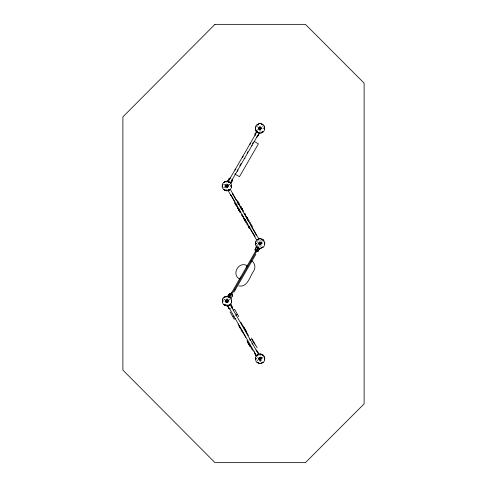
<?xml version="1.0" encoding="UTF-8"?>
<svg xmlns="http://www.w3.org/2000/svg" width="487" height="487" viewBox="0 0 487 487"><rect width="100%" height="100%" fill="white"/><g stroke="black" fill="none" stroke-linecap="round" stroke-linejoin="round"><path stroke-width="0.73" d="M254.835 353.696L254.458 352.418M254.451 352.74L254.768 353.647M233.096 194.922L232.969 193.966L230.528 189.802M232.555 308.216L232.603 307.845M222.34 185.687L222.267 187.258L222.346 184.47L222.255 186.497M222.468 300.716L222.395 302.287L222.419 301.063L223.003 300.893M231.495 301.386L231.575 300.576M255.925 244.206L255.517 243.53L256.004 242.934M264.636 243.835L264.709 242.264L264.63 245.052L264.721 243.025M255.547 243.561L255.535 244.736L255.553 243.549L256.144 243.342M264.672 358.706L264.685 357.531L264.66 358.755L264.508 358.182M231.654 305.891L230.613 303.985M224.306 189.766L225.633 190.606L224.61 190.003L224.726 189.388M257.471 131.648L257.471 132.111L258.323 132.476M262.158 239.975C261.184 239.001 262.95 239.257 262.25 240.134M257.854 362.748L256.497 361.896L258.877 363.357L257.55 362.511M262.225 355.4L262.347 354.749L261.793 354.658M228.981 182.655L229.103 182.004L228.074 181.432L229.401 182.278M224.854 304.418L225.097 305.27L224.945 304.576M257.994 246.866L258.238 247.719L258.086 247.025M232.354 179.539L232.055 179.082L232.366 180.494L231.124 182.826L232.439 179.94M231.775 294.191C233.188 294.836 231.581 297.861 232.439 295.286M255.413 133.359C254.628 133.548 255.553 136.183 255.103 134.942M255.054 249.721C258.767 243.506 253.368 249.636 255.718 251.006M259.595 248.638C255.736 255.267 261.148 245.74 259.401 248.869M229.639 178.303L227.587 181.347L227.873 180.854M255.34 133.414L255.024 134.357M231.952 307.474C231.398 308.636 232.53 306.366 231.709 305.927M255.45 128.404L255.511 126.815L255.425 128.842M255.511 243.5L255.62 241.948L255.511 243.5L256.162 243.646M256.479 239.738L254.05 235.531L254.001 234.454M246.343 267.643L247.104 265.652C238.892 260.892 231.179 274.242 239.409 278.972L240.876 277.164M253.934 351.377L254.074 351.03M259.595 133.128L259.443 133.475M227.606 181.316L227.806 180.908M232.116 181.073L232.317 180.659M259.443 133.45L259.638 133.042M255.17 249.186L255.444 248.723M259.474 248.82L259.674 248.407M227.752 296.364L229.645 293.649M227.764 184.415L225.944 187.629L227.794 184.421M261.032 241.893L259.212 245.107L261.062 241.899M227.003 301.039L227.892 299.444L226.053 302.628L227.003 301.039L226.041 299.456L227.892 302.664M258.567 244.395L260.143 243.488L260.125 243.043M255.133 133.84L256.454 131.453L258.798 132.957L257.787 132.361M229.091 178.753C227.721 179.727 231.398 177.365 230.028 178.175M228.184 181.663L256.71 132.208M234.984 174.072L235.227 173.646M239.787 165.738L241.041 163.565M247.098 153.058L247.859 151.749M252.467 143.756L253.21 142.466M230.747 182.278L258.901 133.468M257.221 136.183L258.153 135.617L259.547 133.195M228.89 189.546L228.817 190.1L230.217 189.376L229.146 189.967L229.566 189.766M230.923 186.022L231.264 185.437M255.712 244.084L256.052 243.5M258.086 239.975L258.159 239.421M224.945 297.527L225.012 296.973M227.685 296.437L229.45 293.764L230.929 293.679L230.028 293.521M255.425 250.775L255.133 250.306M228.805 297.35L231.453 292.772M228.908 297.429L257.836 247.335A3.89 3.141 17.3 0 1 257.641 247.177M255.827 252.296L256.278 251.517M256.387 251.329L258.396 247.846M229.651 297.861L258.585 247.767L257.836 247.335M232.062 294.434L232.36 294.891M233.912 292.218L255.827 254.275M257.453 251.505L258.463 250.488M232.329 295.993L231.106 298.178M262.158 247.025L261.689 247.347M255.687 359.351L255.766 358.322M260.107 243.5L258.567 242.605M255.785 126.151L256.174 125.53M222.62 183.806L223.003 183.185M263.863 131.198L264.258 130.589M230.698 188.853L231.094 188.244M255.888 241.284L256.272 240.663M222.748 298.835L223.131 298.214M263.966 246.331L264.362 245.722M230.826 303.882L231.222 303.273M255.864 356.551L256.43 355.9M263.942 361.598L264.338 360.989M258.433 135.124L257.763 135.964M237.893 201.655L237.723 200.9L237.199 200.857M258.171 135.593L258.427 135.209M229.091 294.099L228.811 294.58M251.03 261.817L251.438 261.349M244.297 219.381L244.517 220.24L245.302 220.014M247.646 218.645L247.128 217.75M228.707 182.515C229.876 181.931 227.825 181.468 228.89 182.497M224.817 189.546L224.97 190.24L223.259 189.145L224.58 190.027L225 189.528M261.976 239.994L262.67 239.756M258.268 247.006L257.854 247.457L258.901 248.09L257.574 247.244M225.128 304.558L224.738 305.032L224.428 304.576M258.189 250.975L257.83 251.304M261.586 132.214L262.371 132.324L262.73 131.648M225.944 181.347L223.49 182.668L224.891 181.943M224.629 297.094L223.618 297.697L224.641 297.125M229.31 305.026L229.694 304.576M245.058 158.269L244.224 158.494M237.406 171.363L237.839 170.614L237.406 169.866M258.457 124.52L258.055 124.288L256.655 125.013L257.69 124.435L257.915 125.007M262.371 132.324L263.382 131.721L260.929 133.048L262.329 132.361M224.537 182.035L224.744 182.662M227.892 305.733L230.345 304.405L229.304 304.984L229.085 304.412M257.793 354.773L259.187 354.092L256.734 355.413L257.793 354.828M238.849 209.739L238.703 210.281M239.774 210.433C238.533 210.481 239.543 212.295 240.28 211.309M246.653 217.129L246.562 216.24L245.734 216.435M228.415 190.472L229.207 189.979L227.764 190.703M224.671 297.058L226.071 296.376M261.008 363.448L263.461 362.121L262.438 362.693M225.292 181.572L224.142 182.278M225.42 296.601L224.27 297.307M228.543 305.501L229.286 305.045M261.659 363.217L262.81 362.511L262.81 362.048M257.41 239.756L259.212 238.825M262.834 247.244L261.032 248.175M261.72 124.258L263.613 125.238C262.152 124.112 262.578 124.374 262.055 124.842M256.083 130.644L256.759 130.248M257.069 130.072L257.392 129.883M258.098 129.475L259.626 128.592M260.807 127.911L261.574 127.472M262.645 126.851L262.974 126.663M223.588 187.903L223.898 187.726M224.568 187.337L225.682 186.698M228.409 185.127L226.832 186.01L226.851 186.478M228.774 184.914L229.809 184.317M230.674 183.818L230.984 183.636M231.179 186.466L231.441 184.786L231.422 185.985L231.051 185.316M234.74 201.539L235.051 201.362M235.513 203.061L234.825 203.322L234.393 202.708M235.562 203.14C234.192 203.432 235.671 205.216 236.365 203.907M237.431 202.062C238.149 201.094 239.196 202.823 237.966 202.982M236.445 204.035C234.752 204.132 236.055 206.378 236.974 204.96M237.766 203.274C238.66 201.855 240.03 204.09 238.301 204.193M237.053 205.088C235.568 205.045 236.384 207.212 237.309 206.171M238.861 204.047L239.714 204.321L239.391 204.966M237.814 207.529C236.743 208.01 238.338 209.641 238.947 208.375M239.896 206.324C240.84 205.252 241.856 207.657 240.274 207.614M237.93 207.736C236.883 208.211 238.387 209.24 238.831 208.168M240.426 207.249L240.962 206.476M239.409 209.179L238.551 209.909L239.385 210.658M240.736 208.412C241.655 206.951 243.159 209.416 241.369 209.513M239.945 210.098L238.74 210.335M241.266 209.337L242.076 208.406M241.832 209.191L242.55 209.233L242.362 210.11M240.426 211.571C239.373 211.626 240.012 213.269 240.748 212.612M242.301 210.487C243.019 209.52 244.048 211.261 242.83 211.413M242.179 214.603C240.974 214.755 241.984 216.496 242.709 215.528M244.054 213.525C244.626 212.63 245.728 214.012 244.797 214.323M242.788 215.656C241.412 215.954 242.903 217.732 243.591 216.423M244.663 214.578C245.387 213.604 246.392 215.351 245.192 215.498M243.646 217.634L243.457 218.511L244.182 218.56M244.255 218.687C243.19 219.168 244.754 220.501 245.271 219.333M246.063 217.646C246.988 216.216 248.285 218.48 246.599 218.566M247.177 218.937L255.432 232.865M245.655 219.99C243.963 220.075 245.265 222.34 246.185 220.909M247.25 219.065C248.181 218.024 248.991 220.203 247.512 220.148M246.081 221.847C245.022 222.303 246.568 223.691 247.098 222.492M248.163 220.648C248.875 219.68 249.928 221.408 248.699 221.567M247.506 223.837C246.306 223.99 247.311 225.725 248.041 224.757M249.381 222.754C249.947 221.871 251.067 223.229 250.123 223.551M248.516 226.065C247.457 226.534 249.003 227.892 249.533 226.705M250.598 224.86C251.329 223.886 252.327 225.639 251.128 225.785M249.606 226.839C247.907 226.936 249.222 229.182 250.141 227.758M250.933 226.071C251.852 224.647 253.149 226.912 251.462 226.997M251.974 228.135L252.284 227.959M255.992 245.886L256.302 245.704M257.166 245.205L257.842 244.815M261.294 242.824L262.049 242.392M263.077 241.796L263.388 241.619M222.863 300.485L222.906 301.051C222.571 302.457 221.871 300.522 223.016 301.197M225.426 301.946L225.804 301.727M226.193 301.508L226.583 301.276M227.374 300.826L227.764 300.595M228.531 300.156L228.902 299.943M229.608 299.535L229.931 299.347M230.534 299L230.917 298.774M255.979 358.201L255.505 359.248L255.9 359.473M257.142 360.471L257.818 360.088M258.542 359.662L259.705 358.992M261.269 358.091L262.024 357.659M262.724 357.251L263.053 357.062M263.65 356.715L264.039 356.49M227.386 306.086L229.213 308.667M228.665 308.222C227.94 307.127 229.377 309.452 230.15 308.788M233.413 309.988L234.564 309.33L237.309 314.115M234.064 316.215L232.908 316.873L234.229 319.18L235.385 318.522M235.678 315.29L237.412 314.298L238.733 316.605M255.754 355.4L256.314 356.064L255.766 355.394M258.28 354.512L256.406 355.583L227.673 305.379M257.227 136.932L256.515 137.127M250.604 143.233L249.995 143.842L250.081 144.499M262.085 247.579L263.485 246.854L261.032 248.181M262.402 362.705L261.665 362.614M263.997 128.525L264.618 127.886M230.832 186.18L231.422 185.973L230.814 185.876M256.119 358.609L255.492 358.828L255.511 360.003L255.59 357.214L255.486 358.767L256.138 358.913M259.108 123.692L257.714 124.374L259.108 123.686M259.212 238.819L257.787 239.525L258.274 239.975M241.546 208.186L242.045 208.357M257.726 124.422L257.306 124.842L257.982 124.842M230.144 308.77L229.596 308.801M252.15 145.534L251.7 145.534M243.354 156.163L242.605 156.595L242.605 157.459M235.878 169.123L235.13 169.555L235.044 170.207M225.006 186.04L228.701 186.004M225.128 301.069L228.829 301.033M262.055 131.892L262.73 131.892M258.061 355.242L257.386 355.023M262.134 355.242C262.663 354.786 262.268 354.542 263.698 355.638L262.402 354.773M226.875 186.01L226.461 185.797M225.024 186.01L228.707 186.034M228.835 301.063L225.146 301.039M256.673 350.914C258.067 351.632 257.757 351.791 258.993 353.909M226.784 296.273L227.508 296.303L226.784 296.266M255.48 233.711L252.656 228.598M256.698 251.535L257.246 251.548L256.704 251.517M238.776 285.893C247.609 287.841 249.892 276.074 253.764 270.906C255.87 267.716 255.018 263.047 251.846 260.88M255.967 349.97L256.339 350.019M254.652 236.067L255.188 236.165M263.984 128.221L264.581 128.355L264.605 127.131L264.532 128.702L264.094 128.367L264.216 127.661M261.854 124.063L261.245 123.783L262.25 124.374L261.854 123.984M261.951 239.196L261.342 238.916L262.39 239.543L261.951 239.117M256.874 350.963L257.593 351.474M261.318 354.183L262.329 354.773L261.318 354.177M232.202 193.376L233.133 194.727M231.55 195.817L230.783 195.226L228.056 190.435M231.483 195.792L234.369 200.9M257.714 132.361L256.424 131.496M257.836 362.778L258.402 362.876L258.061 362.291M256.083 126.09L256.466 126.316M257.069 126.663L257.392 126.851M258.098 127.253L259.626 128.142M254.05 141.321L258.408 143.835L239.476 176.665L235.118 174.151M228.732 181.98L229.566 182.461M223.588 184.141L223.898 184.317M224.568 184.707L225.682 185.346M255.992 241.114L256.302 241.296M257.166 241.796L257.842 242.185M234.557 289.369L235.306 289.802M222.845 298.665L223.162 298.848M224.026 299.347L224.696 299.736M225.426 300.156L226.583 300.826M257.142 357.062L257.471 357.251M258.542 357.872L258.926 358.091M259.309 358.31L259.705 358.542M229.529 297.307L228.202 296.461L230.576 297.922L228.866 296.833L229.018 297.527M228.701 189.546L229.182 189.954M230.448 182.893L229.158 182.028L230.448 182.899M232.39 193.442L232.969 193.966M230.625 194.782L231.362 195.75M256.241 234.271L256.406 235.032L255.663 233.748L259.011 239.068M254.275 235.818L253.891 234.771M233.73 195.403L247.353 218.882M225.938 184.409L227.788 187.617M261.062 245.095L260.21 243.677M227.916 302.646L227.064 301.228M259.936 128.191C257.355 123.789 262.676 132.945 260.107 128.544C261.543 125.774 260.119 127.411 260.021 129.274M260.034 243.323L259.181 241.905L261.026 245.095M233.48 195.39L236.457 200.547M250.562 228.951L253.532 234.089M254.354 342.927L255.675 345.234M255.803 345.429L257.124 347.736M251.45 338.021L252.771 340.328M252.869 340.51L254.19 342.818M251.803 339.311L253.124 341.618M253.228 341.795L254.549 344.108M243.963 327.087L245.271 329.376M245.405 329.602L246.714 331.891M230.546 303.955L231.94 306.396M240.712 322.071L248.437 335.567M230.235 304.777L258.597 354.329M249.721 339.013L250.367 340.139M250.075 340.303L250.257 340.62M251.974 343.615L252.315 344.218M238.113 323.958L245.807 337.406M238.953 326.089L240.274 328.396M240.98 329.638L242.301 331.945M254.561 353.215L256.04 355.808M249.868 345.539L250.056 345.855M250.19 346.099L251.17 347.809M251.298 348.004L252.619 350.311M246.952 340.602L248.175 342.738M248.37 343.085L248.571 343.438M248.711 343.682L249.606 345.246M247.305 341.886L248.626 344.193M248.729 344.376L250.05 346.683M230.065 311.905L232.804 316.696M253.24 234.125L231.648 196.602M227.77 187.635L225.95 184.427M264.167 240.937L264.496 241.589M230.899 183.459L231.228 184.11M255.742 245.418L256.083 246.057M222.474 187.939L222.815 188.579M264.143 356.204L264.471 356.855M231.021 298.488L231.355 299.14M255.718 360.684L256.059 361.324M222.602 302.969L222.943 303.608M231.721 305.939L231.922 306.353M230.619 194.465L230.783 195.226M264.703 358.706L264.605 360.319L264.709 358.767M260.125 240.091L260.125 240.468M260.125 246.532L260.125 246.909M260.021 126.145L260.021 127.911M260.021 129.725L260.021 131.003M260.021 132.135L260.021 132.47M260.101 353.994L260.101 354.359M260.101 354.999L260.101 355.358M260.101 356.971L260.101 359.674M260.101 360.563L260.101 361.798M226.979 296.504L226.979 296.948M226.979 298.02L226.979 298.415M226.979 301.508L226.979 301.958M226.979 304.46L226.979 304.819M226.851 182.613L226.851 182.99M226.851 189.053L226.851 189.431M226.851 190.125L226.851 190.569M264.204 127.576A4.255 4.255 0 0 1 264.264 128.684M255.45 128.428L255.432 129.603L255.45 128.416M231.617 300.516L231.55 300.99L231.569 299.815L231.623 300.485M231.489 186.892L231.362 187.574L231.465 186.022L231.489 186.892M222.474 299.499L222.37 301.051L222.474 299.505M231.617 301.922L231.489 302.604L231.587 301.021L231.611 301.922M264.66 129.238L264.526 129.919L264.624 128.306L264.654 129.238M259.242 129.725L260.04 128.355L259.242 129.725M259.321 360.124L261.038 357.166L259.321 360.124M214.974 24.35L122.888 116.904L122.888 370.096L214.974 462.65L305.404 462.65L364.112 403.875L364.112 83.125L305.404 24.35L214.974 24.35M257.306 239.762L256.765 240.146L257.83 239.555L257.306 239.762M258.457 128.373L261.854 128.379L258.457 128.373M258.56 243.506L261.976 243.512L258.56 243.506M258.536 358.773L261.951 358.779L258.536 358.773M260.551 123.619L259.827 123.588L260.551 123.619M260.216 133.146L259.492 133.115L260.216 133.146M227.386 181.274L226.656 181.243L227.386 181.274M227.052 190.801L226.321 190.77L227.052 190.807M260.655 238.752L259.924 238.721L260.655 238.752M260.32 248.279L259.589 248.248L260.32 248.285M227.173 305.83L226.449 305.799L227.173 305.836M260.63 354.019L259.9 353.988L260.63 354.019M260.295 363.546L259.565 363.515L260.295 363.552M225.755 305.635L224.75 305.045L225.755 305.641M263.199 239.921L262.426 239.507L263.723 240.371L263.193 239.921M257.818 247.493L256.527 246.629L257.818 247.493M224.677 305.045L223.381 304.18L224.677 305.045M259.309 357.415L261.014 360.38L259.309 357.415M264.398 126.456L264.057 125.81L264.398 126.45M255.979 130.924L255.645 130.279L255.979 130.93"/></g></svg>
